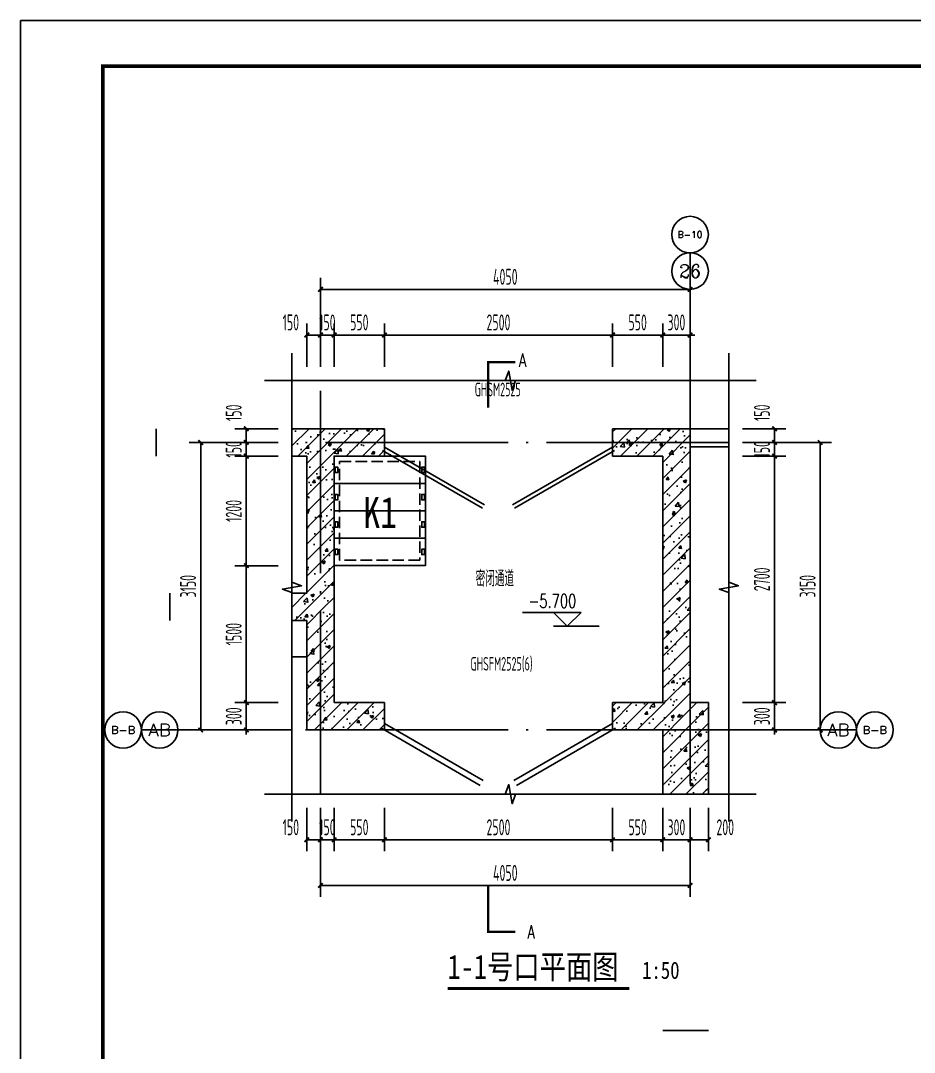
# Model space of a CAD drawing. Extents: x -473190 to 2138458, y -81875 to 2633646.
# Drawn here: x 1264213 to 1274006, y -4078 to 7225 of the extents above; entities that cross this region are included whole.
import ezdxf
from ezdxf.enums import TextEntityAlignment as Align

# ---------------------------------------------------------------- set-up
doc = ezdxf.new("R2010")
doc.units = 0
doc.header["$LTSCALE"] = 1000
doc.linetypes.add('__DASH', pattern=[0.35, 0.25, -0.1])
doc.linetypes.add('DOTE', pattern=[2.42, 2, -0.2, 0.02, -0.2])
for name, color, linetype in [('A-WALL', 2, 'Continuous'), ('AXIS', 3, 'Continuous'), ('AXIS_TEXT', 7, 'Continuous'), ('DIM_ELEV', 3, 'Continuous'), ('DIM_SYMB', 3, 'Continuous'), ('DOTE', 1, 'DOTE'), ('ECA_TK', 7, 'Continuous'), ('PUB_DIM', 3, 'Continuous'), ('PUB_HATCH', 8, 'Continuous'), ('PUB_TEXT', 7, 'Continuous'), ('RF-JSK', 9, 'Continuous'), ('RF-M', 4, 'Continuous'), ('RF-MBH', 11, 'Continuous'), ('RF-QT', 30, 'Continuous'), ('tk', 7, 'Continuous')]:
    doc.layers.add(name, color=color, linetype=linetype)
doc.layers.add('RF-WZ', color=110, linetype='Continuous', lineweight=0)
doc.styles.add('8B2_02', font='tssdeng.shx', dxfattribs={"width": 0.6, "bigfont": 'TSSDCHN.shx'})
doc.styles.add('_TCH_AXIS', font='COMPLEX', dxfattribs={"bigfont": 'GBCBIG'})
doc.styles.add('_TCH_DIM', font='SIMPLEX', dxfattribs={"bigfont": 'GBCBIG'})
doc.styles.add('_TCH_DIM_T3', font='tssdeng.shx', dxfattribs={"width": 0.564706, "bigfont": '@@@tssdchn.shx'})
doc.styles.add('_TCH_LABEL', font='COMPLEX', dxfattribs={"bigfont": 'GBCBIG'})
doc.styles.add('_TCH_WINDOW', font='tssdeng.shx', dxfattribs={"width": 0.8, "height": 3.5, "bigfont": 'tssdchn.shx'})
doc.styles.add('COMPLEX', font='COMPLEX.shx', dxfattribs={"width": 0.65})
doc.styles.add('TYDG_01', font='', dxfattribs={"width": 0.8})
doc.styles.get('TYDG_01').set_extended_font_data('SimSun')
doc.dimstyles.new('_TCH_ARCH&&50', dxfattribs={"dimtxt": 175, "dimasz": 50, "dimexe": 125, "dimexo": 150, "dimgap": 50, "dimtad": 1, "dimdec": 0, "dimzin": 0, "dimdsep": 46, "dimtxsty": '_TCH_DIM_T3', "dimblk": 'ARCHTICK', "dimcen": 0.09, "dimclrt": 7, "dimazin": 2, "dimtfac": 1, "dimtdec": 0, "dimtix": 1, "dimtmove": 2, "dimatfit": 3, "dimfxl": 0, "dimtolj": 1, "dimtzin": 0, "dimarcsym": 0})
pattern_1 = [(45, (-477544.96, -71625.69), (-88.388348, 88.388348), []), (50, (-477544.96, -71625.7), (358.63009, -31.376067), [37.5, -412.5]), (355, (-477544.96, -71625.7), (-69.37567, 376.09607), [30, -330]), (100.4514, (-477515.08, -71628.3), (289.25469, 344.71977), [31.870095, -350.571056]), (46.1842, (-477544.96, -71525.7), (533.62052, -82.75951), [56.25, -618.75]), (96.6356, (-477500.5, -71532.6), (467.33135, 487.05894), [47.80514, -525.8565]), (351.1842, (-477544.96, -71525.7), (467.33097, 487.0593), [45, -495]), (21, (-477494.96, -71550.7), (298.453526, -201.309445), [37.5, -412.5]), (326, (-477494.96, -71550.7), (121.657666, 362.57502), [30, -330]), (71.4514, (-477470.1, -71567.47), (420.111314, 161.26525), [31.870095, -350.571056]), (37.5, (-477544.96, -71625.69), (6.079928, 166.446927), [0, -326, 0, -335, 0, -331.25]), (7.5, (-477544.96, -71625.69), (131.534769, 197.205856), [0, -191, 0, -318.5, 0, -126.25]), (327.5, (-477656.46, -71625.69), (266.911218, -11.277436), [0, -125, 0, -390, 0, -517.5]), (317.5, (-477706.46, -71625.7), (291.593085, 50.05249), [0, -162.5, 0, -259, 0, -367.5])]

# ---------------------------------------------------------------- blocks, each defined once
blk = doc.blocks.new('10B_A1E图框')
at = {"layer": 'ECA_TK'}
blk.add_lwpolyline([(0, 0), (841, 0), (841, 594), (0, 594)], close=True, dxfattribs=at)
at = {"layer": 'ECA_TK', "const_width": 0.8}
blk.add_lwpolyline([(831, 10), (831, 584), (18, 584), (18, 10)], close=True, dxfattribs=at)
blk = doc.blocks.new('RFJSK1')
at = {"layer": 'RF-JSK'}
for p, q in [((220418, 104411), (220418, 104351)), ((221398, 104411), (221398, 104351)), ((220418, 104111), (220418, 104051)), ((221398, 104111), (221398, 104051)), ((220418, 103811), (220418, 103751)), ((221398, 103811), (221398, 103751)), ((220418, 103511), (220418, 103451)), ((221398, 103511), (221398, 103451))]:
    blk.add_line(p, q, dxfattribs=at)
for points in [[(220408, 104531), (221408, 104531), (221408, 103331), (220408, 103331), (220408, 104531)], [(220408, 104411), (220408, 104531), (221408, 104531), (221408, 104411)], [(220408, 104411), (220448, 104411), (220448, 104351), (220408, 104351)], [(221408, 104351), (221408, 104231), (220408, 104231), (220408, 104351)], [(221408, 104411), (221368, 104411), (221368, 104351), (221408, 104351)], [(220408, 104111), (220408, 104231), (221408, 104231), (221408, 104111)], [(220408, 104111), (220448, 104111), (220448, 104051), (220408, 104051)], [(221408, 104111), (221368, 104111), (221368, 104051), (221408, 104051)], [(221408, 104051), (221408, 103931), (220408, 103931), (220408, 104051)], [(220408, 103811), (220408, 103931), (221408, 103931), (221408, 103811)], [(220408, 103811), (220448, 103811), (220448, 103751), (220408, 103751)], [(221408, 103811), (221368, 103811), (221368, 103751), (221408, 103751)], [(221408, 103751), (221408, 103631), (220408, 103631), (220408, 103751)], [(220408, 103511), (220408, 103631), (221408, 103631), (221408, 103511)], [(220408, 103511), (220448, 103511), (220448, 103451), (220408, 103451)], [(221408, 103451), (221408, 103331), (220408, 103331), (220408, 103451)], [(221408, 103511), (221368, 103511), (221368, 103451), (221408, 103451)]]:
    blk.add_lwpolyline(points, dxfattribs=at)
at = {"layer": 'RF-JSK', "linetype": '__DASH', "ltscale": 0.5}
blk.add_lwpolyline([(220468, 104471), (221348, 104471), (221348, 103391), (220468, 103391)], close=True, dxfattribs=at)
at = {"layer": 'RF-JSK', "color": 110, "style": 'TYDG_01', "width": 0.8}
blk.add_text('K1', height=339.9, dxfattribs=at).set_placement((220727, 103744))
blk = doc.blocks.new('_ArchTick')
at = {"color": 0, "linetype": 'ByBlock', "const_width": 0.4}
blk.add_lwpolyline([(-0.5, -0.5), (0.5, 0.5)], dxfattribs=at)
blk = doc.blocks.new('*D3365')
at = {"layer": 'Defpoints', "color": 0, "transparency": 16777216}
for p in [(1271974, -246), (1272474, -246), (1271974, -546)]:
    blk.add_point(p, dxfattribs=at)
at = {"layer": 'PUB_DIM', "color": 0, "lineweight": -2, "transparency": 16777216}
for p, q in [((1272474, -246), (1272474, -196)), ((1272124, -246), (1272599, -246)), ((1272474, -546), (1272474, -246)), ((1272124, -546), (1272599, -546)), ((1272474, -546), (1272474, -596))]:
    blk.add_line(p, q, dxfattribs=at)
at = {"layer": 'PUB_DIM', "color": 0, "lineweight": -2, "transparency": 16777216, "xscale": 50, "yscale": 50, "zscale": 50}
for p, rotation in [((1272474, -246), 270), ((1272474, -546), 90)]:
    blk.add_blockref('_ArchTick', p, dxfattribs=dict(at, rotation=rotation))
at = {"layer": 'PUB_DIM', "color": 7, "transparency": 16777216, "insert": (1272336, -396), "char_height": 175, "attachment_point": 5, "rotation": 90, "style": '_TCH_DIM_T3'}
blk.add_mtext('\\A1;300', dxfattribs=at)
blk = doc.blocks.new('*D3366')
at = {"layer": 'Defpoints', "color": 0, "transparency": 16777216}
for p in [(1271974, 2454), (1272474, 2454), (1271974, -246)]:
    blk.add_point(p, dxfattribs=at)
at = {"layer": 'PUB_DIM', "color": 0, "lineweight": -2, "transparency": 16777216}
for p, q in [((1272124, 2454), (1272599, 2454)), ((1272474, -246), (1272474, 2454)), ((1272124, -246), (1272599, -246))]:
    blk.add_line(p, q, dxfattribs=at)
at = {"layer": 'PUB_DIM', "color": 0, "lineweight": -2, "transparency": 16777216, "xscale": 50, "yscale": 50, "zscale": 50}
for p, rotation in [((1272474, 2454), 90), ((1272474, -246), 270)]:
    blk.add_blockref('_ArchTick', p, dxfattribs=dict(at, rotation=rotation))
at = {"layer": 'PUB_DIM', "color": 7, "transparency": 16777216, "insert": (1272336, 1104), "char_height": 175, "attachment_point": 5, "rotation": 90, "style": '_TCH_DIM_T3'}
blk.add_mtext('\\A1;2700', dxfattribs=at)
blk = doc.blocks.new('*D3367')
at = {"layer": 'Defpoints', "color": 0, "transparency": 16777216}
for p in [(1271974, 2604), (1272474, 2604), (1271974, 2454)]:
    blk.add_point(p, dxfattribs=at)
at = {"layer": 'PUB_DIM', "color": 0, "lineweight": -2, "transparency": 16777216}
for p, q in [((1272124, 2604), (1272599, 2604)), ((1272474, 2604), (1272474, 2654)), ((1272474, 2454), (1272474, 2604)), ((1272124, 2454), (1272599, 2454)), ((1272474, 2454), (1272474, 2404))]:
    blk.add_line(p, q, dxfattribs=at)
at = {"layer": 'PUB_DIM', "color": 0, "lineweight": -2, "transparency": 16777216, "xscale": 50, "yscale": 50, "zscale": 50}
for p, rotation in [((1272474, 2604), 270), ((1272474, 2454), 90)]:
    blk.add_blockref('_ArchTick', p, dxfattribs=dict(at, rotation=rotation))
at = {"layer": 'PUB_DIM', "color": 7, "transparency": 16777216, "insert": (1272336, 2529), "char_height": 175, "attachment_point": 5, "rotation": 90, "style": '_TCH_DIM_T3'}
blk.add_mtext('\\A1;150', dxfattribs=at)
blk = doc.blocks.new('*D3368')
at = {"layer": 'Defpoints', "color": 0, "transparency": 16777216}
for p in [(1271974, 2754), (1272474, 2754), (1271974, 2604)]:
    blk.add_point(p, dxfattribs=at)
at = {"layer": 'PUB_DIM', "color": 0, "lineweight": -2, "transparency": 16777216}
for p, q in [((1272124, 2754), (1272599, 2754)), ((1272474, 2604), (1272474, 2754)), ((1272124, 2604), (1272599, 2604))]:
    blk.add_line(p, q, dxfattribs=at)
at = {"layer": 'PUB_DIM', "color": 0, "lineweight": -2, "transparency": 16777216, "xscale": 50, "yscale": 50, "zscale": 50}
for p, rotation in [((1272474, 2754), 90), ((1272474, 2604), 270)]:
    blk.add_blockref('_ArchTick', p, dxfattribs=dict(at, rotation=rotation))
at = {"layer": 'PUB_DIM', "color": 7, "transparency": 16777216, "insert": (1272336, 2929), "char_height": 175, "attachment_point": 5, "rotation": 90, "style": '_TCH_DIM_T3'}
blk.add_mtext('\\A1;150', dxfattribs=at)
blk = doc.blocks.new('*D3369')
at = {"layer": 'Defpoints', "color": 0, "transparency": 16777216}
for p in [(1267349, -1249), (1267499, -1249), (1267499, -1749)]:
    blk.add_point(p, dxfattribs=at)
at = {"layer": 'PUB_DIM', "color": 0, "lineweight": -2, "transparency": 16777216}
for p, q in [((1267349, -1399), (1267349, -1874)), ((1267499, -1399), (1267499, -1874)), ((1267349, -1749), (1267499, -1749))]:
    blk.add_line(p, q, dxfattribs=at)
at = {"layer": 'PUB_DIM', "color": 0, "lineweight": -2, "transparency": 16777216, "xscale": 50, "yscale": 50, "zscale": 50, "rotation": 180}
blk.add_blockref('_ArchTick', (1267349, -1749), dxfattribs=at)
at = {"layer": 'PUB_DIM', "color": 0, "lineweight": -2, "transparency": 16777216, "xscale": 50, "yscale": 50, "zscale": 50}
blk.add_blockref('_ArchTick', (1267499, -1749), dxfattribs=at)
at = {"layer": 'PUB_DIM', "color": 7, "transparency": 16777216, "insert": (1267174, -1612), "char_height": 175, "attachment_point": 5, "style": '_TCH_DIM_T3'}
blk.add_mtext('\\A1;150', dxfattribs=at)
blk = doc.blocks.new('*D3370')
at = {"layer": 'Defpoints', "color": 0, "transparency": 16777216}
for p in [(1267499, -1249), (1267649, -1249), (1267649, -1749)]:
    blk.add_point(p, dxfattribs=at)
at = {"layer": 'PUB_DIM', "color": 0, "lineweight": -2, "transparency": 16777216}
for p, q in [((1267499, -1399), (1267499, -1874)), ((1267649, -1399), (1267649, -1874)), ((1267499, -1749), (1267449, -1749)), ((1267499, -1749), (1267649, -1749)), ((1267649, -1749), (1267699, -1749))]:
    blk.add_line(p, q, dxfattribs=at)
at = {"layer": 'PUB_DIM', "color": 0, "lineweight": -2, "transparency": 16777216, "xscale": 50, "yscale": 50, "zscale": 50}
blk.add_blockref('_ArchTick', (1267499, -1749), dxfattribs=at)
at = {"layer": 'PUB_DIM', "color": 0, "lineweight": -2, "transparency": 16777216, "xscale": 50, "yscale": 50, "zscale": 50, "rotation": 180}
blk.add_blockref('_ArchTick', (1267649, -1749), dxfattribs=at)
at = {"layer": 'PUB_DIM', "color": 7, "transparency": 16777216, "insert": (1267574, -1612), "char_height": 175, "attachment_point": 5, "style": '_TCH_DIM_T3'}
blk.add_mtext('\\A1;150', dxfattribs=at)
blk = doc.blocks.new('*D3371')
at = {"layer": 'Defpoints', "color": 0, "transparency": 16777216}
for p in [(1267649, -1249), (1268199, -1249), (1268199, -1749)]:
    blk.add_point(p, dxfattribs=at)
at = {"layer": 'PUB_DIM', "color": 0, "lineweight": -2, "transparency": 16777216}
for p, q in [((1267649, -1399), (1267649, -1874)), ((1268199, -1399), (1268199, -1874)), ((1267649, -1749), (1268199, -1749))]:
    blk.add_line(p, q, dxfattribs=at)
at = {"layer": 'PUB_DIM', "color": 0, "lineweight": -2, "transparency": 16777216, "xscale": 50, "yscale": 50, "zscale": 50, "rotation": 180}
blk.add_blockref('_ArchTick', (1267649, -1749), dxfattribs=at)
at = {"layer": 'PUB_DIM', "color": 0, "lineweight": -2, "transparency": 16777216, "xscale": 50, "yscale": 50, "zscale": 50}
blk.add_blockref('_ArchTick', (1268199, -1749), dxfattribs=at)
at = {"layer": 'PUB_DIM', "color": 7, "transparency": 16777216, "insert": (1267924, -1612), "char_height": 175, "attachment_point": 5, "style": '_TCH_DIM_T3'}
blk.add_mtext('\\A1;550', dxfattribs=at)
blk = doc.blocks.new('*D3372')
at = {"layer": 'Defpoints', "color": 0, "transparency": 16777216}
for p in [(1268199, -1249), (1270699, -1249), (1270699, -1749)]:
    blk.add_point(p, dxfattribs=at)
at = {"layer": 'PUB_DIM', "color": 0, "lineweight": -2, "transparency": 16777216}
for p, q in [((1268199, -1399), (1268199, -1874)), ((1270699, -1399), (1270699, -1874)), ((1268199, -1749), (1270699, -1749))]:
    blk.add_line(p, q, dxfattribs=at)
at = {"layer": 'PUB_DIM', "color": 0, "lineweight": -2, "transparency": 16777216, "xscale": 50, "yscale": 50, "zscale": 50, "rotation": 180}
blk.add_blockref('_ArchTick', (1268199, -1749), dxfattribs=at)
at = {"layer": 'PUB_DIM', "color": 0, "lineweight": -2, "transparency": 16777216, "xscale": 50, "yscale": 50, "zscale": 50}
blk.add_blockref('_ArchTick', (1270699, -1749), dxfattribs=at)
at = {"layer": 'PUB_DIM', "color": 7, "transparency": 16777216, "insert": (1269449, -1612), "char_height": 175, "attachment_point": 5, "style": '_TCH_DIM_T3'}
blk.add_mtext('\\A1;2500', dxfattribs=at)
blk = doc.blocks.new('*D3373')
at = {"layer": 'Defpoints', "color": 0, "transparency": 16777216}
for p in [(1270699, -1249), (1271249, -1249), (1271249, -1749)]:
    blk.add_point(p, dxfattribs=at)
at = {"layer": 'PUB_DIM', "color": 0, "lineweight": -2, "transparency": 16777216}
for p, q in [((1270699, -1399), (1270699, -1874)), ((1271249, -1399), (1271249, -1874)), ((1270699, -1749), (1271249, -1749))]:
    blk.add_line(p, q, dxfattribs=at)
at = {"layer": 'PUB_DIM', "color": 0, "lineweight": -2, "transparency": 16777216, "xscale": 50, "yscale": 50, "zscale": 50, "rotation": 180}
blk.add_blockref('_ArchTick', (1270699, -1749), dxfattribs=at)
at = {"layer": 'PUB_DIM', "color": 0, "lineweight": -2, "transparency": 16777216, "xscale": 50, "yscale": 50, "zscale": 50}
blk.add_blockref('_ArchTick', (1271249, -1749), dxfattribs=at)
at = {"layer": 'PUB_DIM', "color": 7, "transparency": 16777216, "insert": (1270974, -1612), "char_height": 175, "attachment_point": 5, "style": '_TCH_DIM_T3'}
blk.add_mtext('\\A1;550', dxfattribs=at)
blk = doc.blocks.new('*D3374')
at = {"layer": 'Defpoints', "color": 0, "transparency": 16777216}
for p in [(1271249, -1249), (1271549, -1249), (1271549, -1749)]:
    blk.add_point(p, dxfattribs=at)
at = {"layer": 'PUB_DIM', "color": 0, "lineweight": -2, "transparency": 16777216}
for p, q in [((1271249, -1399), (1271249, -1874)), ((1271549, -1399), (1271549, -1874)), ((1271249, -1749), (1271199, -1749)), ((1271249, -1749), (1271549, -1749)), ((1271549, -1749), (1271599, -1749))]:
    blk.add_line(p, q, dxfattribs=at)
at = {"layer": 'PUB_DIM', "color": 0, "lineweight": -2, "transparency": 16777216, "xscale": 50, "yscale": 50, "zscale": 50}
blk.add_blockref('_ArchTick', (1271249, -1749), dxfattribs=at)
at = {"layer": 'PUB_DIM', "color": 0, "lineweight": -2, "transparency": 16777216, "xscale": 50, "yscale": 50, "zscale": 50, "rotation": 180}
blk.add_blockref('_ArchTick', (1271549, -1749), dxfattribs=at)
at = {"layer": 'PUB_DIM', "color": 7, "transparency": 16777216, "insert": (1271399, -1612), "char_height": 175, "attachment_point": 5, "style": '_TCH_DIM_T3'}
blk.add_mtext('\\A1;300', dxfattribs=at)
blk = doc.blocks.new('*D3375')
at = {"layer": 'Defpoints', "color": 0, "transparency": 16777216}
for p in [(1271549, -1249), (1271749, -1249), (1271749, -1749)]:
    blk.add_point(p, dxfattribs=at)
at = {"layer": 'PUB_DIM', "color": 0, "lineweight": -2, "transparency": 16777216}
for p, q in [((1271549, -1399), (1271549, -1874)), ((1271749, -1399), (1271749, -1874)), ((1271549, -1749), (1271749, -1749))]:
    blk.add_line(p, q, dxfattribs=at)
at = {"layer": 'PUB_DIM', "color": 0, "lineweight": -2, "transparency": 16777216, "xscale": 50, "yscale": 50, "zscale": 50, "rotation": 180}
blk.add_blockref('_ArchTick', (1271549, -1749), dxfattribs=at)
at = {"layer": 'PUB_DIM', "color": 0, "lineweight": -2, "transparency": 16777216, "xscale": 50, "yscale": 50, "zscale": 50}
blk.add_blockref('_ArchTick', (1271749, -1749), dxfattribs=at)
at = {"layer": 'PUB_DIM', "color": 7, "transparency": 16777216, "insert": (1271934, -1612), "char_height": 175, "attachment_point": 5, "style": '_TCH_DIM_T3'}
blk.add_mtext('\\A1;200', dxfattribs=at)
blk = doc.blocks.new('*D3376')
at = {"layer": 'Defpoints', "color": 0, "transparency": 16777216}
for p in [(1266686, 2754), (1267186, 2754), (1267186, 2604)]:
    blk.add_point(p, dxfattribs=at)
at = {"layer": 'PUB_DIM', "color": 0, "lineweight": -2, "transparency": 16777216}
for p, q in [((1267036, 2754), (1266561, 2754)), ((1266686, 2604), (1266686, 2754)), ((1267036, 2604), (1266561, 2604))]:
    blk.add_line(p, q, dxfattribs=at)
at = {"layer": 'PUB_DIM', "color": 0, "lineweight": -2, "transparency": 16777216, "xscale": 50, "yscale": 50, "zscale": 50}
for p, rotation in [((1266686, 2754), 90), ((1266686, 2604), 270)]:
    blk.add_blockref('_ArchTick', p, dxfattribs=dict(at, rotation=rotation))
at = {"layer": 'PUB_DIM', "color": 7, "transparency": 16777216, "insert": (1266548, 2929), "char_height": 175, "attachment_point": 5, "rotation": 90, "style": '_TCH_DIM_T3'}
blk.add_mtext('\\A1;150', dxfattribs=at)
blk = doc.blocks.new('*D3377')
at = {"layer": 'Defpoints', "color": 0, "transparency": 16777216}
for p in [(1266686, 2604), (1267186, 2604), (1267186, 2454)]:
    blk.add_point(p, dxfattribs=at)
at = {"layer": 'PUB_DIM', "color": 0, "lineweight": -2, "transparency": 16777216}
for p, q in [((1267036, 2604), (1266561, 2604)), ((1266686, 2604), (1266686, 2654)), ((1266686, 2454), (1266686, 2604)), ((1267036, 2454), (1266561, 2454)), ((1266686, 2454), (1266686, 2404))]:
    blk.add_line(p, q, dxfattribs=at)
at = {"layer": 'PUB_DIM', "color": 0, "lineweight": -2, "transparency": 16777216, "xscale": 50, "yscale": 50, "zscale": 50}
for p, rotation in [((1266686, 2604), 270), ((1266686, 2454), 90)]:
    blk.add_blockref('_ArchTick', p, dxfattribs=dict(at, rotation=rotation))
at = {"layer": 'PUB_DIM', "color": 7, "transparency": 16777216, "insert": (1266548, 2529), "char_height": 175, "attachment_point": 5, "rotation": 90, "style": '_TCH_DIM_T3'}
blk.add_mtext('\\A1;150', dxfattribs=at)
blk = doc.blocks.new('*D3378')
at = {"layer": 'Defpoints', "color": 0, "transparency": 16777216}
for p in [(1266686, 2454), (1267186, 2454), (1267186, 1254)]:
    blk.add_point(p, dxfattribs=at)
at = {"layer": 'PUB_DIM', "color": 0, "lineweight": -2, "transparency": 16777216}
for p, q in [((1267036, 2454), (1266561, 2454)), ((1266686, 1254), (1266686, 2454)), ((1267036, 1254), (1266561, 1254))]:
    blk.add_line(p, q, dxfattribs=at)
at = {"layer": 'PUB_DIM', "color": 0, "lineweight": -2, "transparency": 16777216, "xscale": 50, "yscale": 50, "zscale": 50}
for p, rotation in [((1266686, 2454), 90), ((1266686, 1254), 270)]:
    blk.add_blockref('_ArchTick', p, dxfattribs=dict(at, rotation=rotation))
at = {"layer": 'PUB_DIM', "color": 7, "transparency": 16777216, "insert": (1266548, 1854), "char_height": 175, "attachment_point": 5, "rotation": 90, "style": '_TCH_DIM_T3'}
blk.add_mtext('\\A1;1200', dxfattribs=at)
blk = doc.blocks.new('*D3379')
at = {"layer": 'Defpoints', "color": 0, "transparency": 16777216}
for p in [(1266686, 1254), (1267186, 1254), (1267186, -246)]:
    blk.add_point(p, dxfattribs=at)
at = {"layer": 'PUB_DIM', "color": 0, "lineweight": -2, "transparency": 16777216}
for p, q in [((1267036, 1254), (1266561, 1254)), ((1266686, -246), (1266686, 1254)), ((1267036, -246), (1266561, -246))]:
    blk.add_line(p, q, dxfattribs=at)
at = {"layer": 'PUB_DIM', "color": 0, "lineweight": -2, "transparency": 16777216, "xscale": 50, "yscale": 50, "zscale": 50}
for p, rotation in [((1266686, 1254), 90), ((1266686, -246), 270)]:
    blk.add_blockref('_ArchTick', p, dxfattribs=dict(at, rotation=rotation))
at = {"layer": 'PUB_DIM', "color": 7, "transparency": 16777216, "insert": (1266548, 504), "char_height": 175, "attachment_point": 5, "rotation": 90, "style": '_TCH_DIM_T3'}
blk.add_mtext('\\A1;1500', dxfattribs=at)
blk = doc.blocks.new('*D3380')
at = {"layer": 'Defpoints', "color": 0, "transparency": 16777216}
for p in [(1266686, -246), (1267186, -246), (1267186, -546)]:
    blk.add_point(p, dxfattribs=at)
at = {"layer": 'PUB_DIM', "color": 0, "lineweight": -2, "transparency": 16777216}
for p, q in [((1266686, -246), (1266686, -196)), ((1267036, -246), (1266561, -246)), ((1266686, -546), (1266686, -246)), ((1267036, -546), (1266561, -546)), ((1266686, -546), (1266686, -596))]:
    blk.add_line(p, q, dxfattribs=at)
at = {"layer": 'PUB_DIM', "color": 0, "lineweight": -2, "transparency": 16777216, "xscale": 50, "yscale": 50, "zscale": 50}
for p, rotation in [((1266686, -246), 270), ((1266686, -546), 90)]:
    blk.add_blockref('_ArchTick', p, dxfattribs=dict(at, rotation=rotation))
at = {"layer": 'PUB_DIM', "color": 7, "transparency": 16777216, "insert": (1266548, -396), "char_height": 175, "attachment_point": 5, "rotation": 90, "style": '_TCH_DIM_T3'}
blk.add_mtext('\\A1;300', dxfattribs=at)
blk = doc.blocks.new('*D3381')
at = {"layer": 'Defpoints', "color": 0, "transparency": 16777216}
for p in [(1267499, 3781), (1267349, 3281), (1267499, 3281)]:
    blk.add_point(p, dxfattribs=at)
at = {"layer": 'PUB_DIM', "color": 0, "lineweight": -2, "transparency": 16777216}
for p, q in [((1267349, 3431), (1267349, 3906)), ((1267499, 3431), (1267499, 3906)), ((1267349, 3781), (1267499, 3781))]:
    blk.add_line(p, q, dxfattribs=at)
at = {"layer": 'PUB_DIM', "color": 0, "lineweight": -2, "transparency": 16777216, "xscale": 50, "yscale": 50, "zscale": 50, "rotation": 180}
blk.add_blockref('_ArchTick', (1267349, 3781), dxfattribs=at)
at = {"layer": 'PUB_DIM', "color": 0, "lineweight": -2, "transparency": 16777216, "xscale": 50, "yscale": 50, "zscale": 50}
blk.add_blockref('_ArchTick', (1267499, 3781), dxfattribs=at)
at = {"layer": 'PUB_DIM', "color": 7, "transparency": 16777216, "insert": (1267174, 3919), "char_height": 175, "attachment_point": 5, "style": '_TCH_DIM_T3'}
blk.add_mtext('\\A1;150', dxfattribs=at)
blk = doc.blocks.new('*D3382')
at = {"layer": 'Defpoints', "color": 0, "transparency": 16777216}
for p in [(1267649, 3781), (1267499, 3281), (1267649, 3281)]:
    blk.add_point(p, dxfattribs=at)
at = {"layer": 'PUB_DIM', "color": 0, "lineweight": -2, "transparency": 16777216}
for p, q in [((1267499, 3431), (1267499, 3906)), ((1267649, 3431), (1267649, 3906)), ((1267499, 3781), (1267449, 3781)), ((1267499, 3781), (1267649, 3781)), ((1267649, 3781), (1267699, 3781))]:
    blk.add_line(p, q, dxfattribs=at)
at = {"layer": 'PUB_DIM', "color": 0, "lineweight": -2, "transparency": 16777216, "xscale": 50, "yscale": 50, "zscale": 50}
blk.add_blockref('_ArchTick', (1267499, 3781), dxfattribs=at)
at = {"layer": 'PUB_DIM', "color": 0, "lineweight": -2, "transparency": 16777216, "xscale": 50, "yscale": 50, "zscale": 50, "rotation": 180}
blk.add_blockref('_ArchTick', (1267649, 3781), dxfattribs=at)
at = {"layer": 'PUB_DIM', "color": 7, "transparency": 16777216, "insert": (1267574, 3919), "char_height": 175, "attachment_point": 5, "style": '_TCH_DIM_T3'}
blk.add_mtext('\\A1;150', dxfattribs=at)
blk = doc.blocks.new('*D3383')
at = {"layer": 'Defpoints', "color": 0, "transparency": 16777216}
for p in [(1268199, 3781), (1267649, 3281), (1268199, 3281)]:
    blk.add_point(p, dxfattribs=at)
at = {"layer": 'PUB_DIM', "color": 0, "lineweight": -2, "transparency": 16777216}
for p, q in [((1267649, 3431), (1267649, 3906)), ((1268199, 3431), (1268199, 3906)), ((1267649, 3781), (1268199, 3781))]:
    blk.add_line(p, q, dxfattribs=at)
at = {"layer": 'PUB_DIM', "color": 0, "lineweight": -2, "transparency": 16777216, "xscale": 50, "yscale": 50, "zscale": 50, "rotation": 180}
blk.add_blockref('_ArchTick', (1267649, 3781), dxfattribs=at)
at = {"layer": 'PUB_DIM', "color": 0, "lineweight": -2, "transparency": 16777216, "xscale": 50, "yscale": 50, "zscale": 50}
blk.add_blockref('_ArchTick', (1268199, 3781), dxfattribs=at)
at = {"layer": 'PUB_DIM', "color": 7, "transparency": 16777216, "insert": (1267924, 3919), "char_height": 175, "attachment_point": 5, "style": '_TCH_DIM_T3'}
blk.add_mtext('\\A1;550', dxfattribs=at)
blk = doc.blocks.new('*D3384')
at = {"layer": 'Defpoints', "color": 0, "transparency": 16777216}
for p in [(1270699, 3781), (1268199, 3281), (1270699, 3281)]:
    blk.add_point(p, dxfattribs=at)
at = {"layer": 'PUB_DIM', "color": 0, "lineweight": -2, "transparency": 16777216}
for p, q in [((1268199, 3431), (1268199, 3906)), ((1270699, 3431), (1270699, 3906)), ((1268199, 3781), (1270699, 3781))]:
    blk.add_line(p, q, dxfattribs=at)
at = {"layer": 'PUB_DIM', "color": 0, "lineweight": -2, "transparency": 16777216, "xscale": 50, "yscale": 50, "zscale": 50, "rotation": 180}
blk.add_blockref('_ArchTick', (1268199, 3781), dxfattribs=at)
at = {"layer": 'PUB_DIM', "color": 0, "lineweight": -2, "transparency": 16777216, "xscale": 50, "yscale": 50, "zscale": 50}
blk.add_blockref('_ArchTick', (1270699, 3781), dxfattribs=at)
at = {"layer": 'PUB_DIM', "color": 7, "transparency": 16777216, "insert": (1269449, 3919), "char_height": 175, "attachment_point": 5, "style": '_TCH_DIM_T3'}
blk.add_mtext('\\A1;2500', dxfattribs=at)
blk = doc.blocks.new('*D3385')
at = {"layer": 'Defpoints', "color": 0, "transparency": 16777216}
for p in [(1271249, 3781), (1270699, 3281), (1271249, 3281)]:
    blk.add_point(p, dxfattribs=at)
at = {"layer": 'PUB_DIM', "color": 0, "lineweight": -2, "transparency": 16777216}
for p, q in [((1270699, 3431), (1270699, 3906)), ((1271249, 3431), (1271249, 3906)), ((1270699, 3781), (1271249, 3781))]:
    blk.add_line(p, q, dxfattribs=at)
at = {"layer": 'PUB_DIM', "color": 0, "lineweight": -2, "transparency": 16777216, "xscale": 50, "yscale": 50, "zscale": 50, "rotation": 180}
blk.add_blockref('_ArchTick', (1270699, 3781), dxfattribs=at)
at = {"layer": 'PUB_DIM', "color": 0, "lineweight": -2, "transparency": 16777216, "xscale": 50, "yscale": 50, "zscale": 50}
blk.add_blockref('_ArchTick', (1271249, 3781), dxfattribs=at)
at = {"layer": 'PUB_DIM', "color": 7, "transparency": 16777216, "insert": (1270974, 3919), "char_height": 175, "attachment_point": 5, "style": '_TCH_DIM_T3'}
blk.add_mtext('\\A1;550', dxfattribs=at)
blk = doc.blocks.new('*D3386')
at = {"layer": 'Defpoints', "color": 0, "transparency": 16777216}
for p in [(1271549, 3781), (1271249, 3281), (1271549, 3281)]:
    blk.add_point(p, dxfattribs=at)
at = {"layer": 'PUB_DIM', "color": 0, "lineweight": -2, "transparency": 16777216}
for p, q in [((1271249, 3431), (1271249, 3906)), ((1271549, 3431), (1271549, 3906)), ((1271249, 3781), (1271199, 3781)), ((1271249, 3781), (1271549, 3781)), ((1271549, 3781), (1271599, 3781))]:
    blk.add_line(p, q, dxfattribs=at)
at = {"layer": 'PUB_DIM', "color": 0, "lineweight": -2, "transparency": 16777216, "xscale": 50, "yscale": 50, "zscale": 50}
blk.add_blockref('_ArchTick', (1271249, 3781), dxfattribs=at)
at = {"layer": 'PUB_DIM', "color": 0, "lineweight": -2, "transparency": 16777216, "xscale": 50, "yscale": 50, "zscale": 50, "rotation": 180}
blk.add_blockref('_ArchTick', (1271549, 3781), dxfattribs=at)
at = {"layer": 'PUB_DIM', "color": 7, "transparency": 16777216, "insert": (1271399, 3919), "char_height": 175, "attachment_point": 5, "style": '_TCH_DIM_T3'}
blk.add_mtext('\\A1;300', dxfattribs=at)
blk = doc.blocks.new('*D3387')
at = {"layer": 'Defpoints', "color": 0, "transparency": 16777216}
for p in [(1271974, 2604), (1272974, 2604), (1271974, -546)]:
    blk.add_point(p, dxfattribs=at)
at = {"layer": 'PUB_DIM', "color": 0, "lineweight": -2, "transparency": 16777216}
for p, q in [((1272124, 2604), (1273099, 2604)), ((1272974, -546), (1272974, 2604)), ((1272124, -546), (1273099, -546))]:
    blk.add_line(p, q, dxfattribs=at)
at = {"layer": 'PUB_DIM', "color": 0, "lineweight": -2, "transparency": 16777216, "xscale": 50, "yscale": 50, "zscale": 50}
for p, rotation in [((1272974, 2604), 90), ((1272974, -546), 270)]:
    blk.add_blockref('_ArchTick', p, dxfattribs=dict(at, rotation=rotation))
at = {"layer": 'PUB_DIM', "color": 7, "transparency": 16777216, "insert": (1272836, 1029), "char_height": 175, "attachment_point": 5, "rotation": 90, "style": '_TCH_DIM_T3'}
blk.add_mtext('\\A1;3150', dxfattribs=at)
blk = doc.blocks.new('*D3388')
at = {"layer": 'Defpoints', "color": 0, "transparency": 16777216}
for p in [(1267499, -1249), (1271549, -1249), (1271549, -2249)]:
    blk.add_point(p, dxfattribs=at)
at = {"layer": 'PUB_DIM', "color": 0, "lineweight": -2, "transparency": 16777216}
for p, q in [((1267499, -1399), (1267499, -2374)), ((1271549, -1399), (1271549, -2374)), ((1267499, -2249), (1271549, -2249))]:
    blk.add_line(p, q, dxfattribs=at)
at = {"layer": 'PUB_DIM', "color": 0, "lineweight": -2, "transparency": 16777216, "xscale": 50, "yscale": 50, "zscale": 50, "rotation": 180}
blk.add_blockref('_ArchTick', (1267499, -2249), dxfattribs=at)
at = {"layer": 'PUB_DIM', "color": 0, "lineweight": -2, "transparency": 16777216, "xscale": 50, "yscale": 50, "zscale": 50}
blk.add_blockref('_ArchTick', (1271549, -2249), dxfattribs=at)
at = {"layer": 'PUB_DIM', "color": 7, "transparency": 16777216, "insert": (1269524, -2112), "char_height": 175, "attachment_point": 5, "style": '_TCH_DIM_T3'}
blk.add_mtext('\\A1;4050', dxfattribs=at)
blk = doc.blocks.new('*D3389')
at = {"layer": 'Defpoints', "color": 0, "transparency": 16777216}
for p in [(1271549, 4281), (1267499, 3281), (1271549, 3281)]:
    blk.add_point(p, dxfattribs=at)
at = {"layer": 'PUB_DIM', "color": 0, "lineweight": -2, "transparency": 16777216}
for p, q in [((1267499, 3431), (1267499, 4406)), ((1271549, 3431), (1271549, 4406)), ((1267499, 4281), (1271549, 4281))]:
    blk.add_line(p, q, dxfattribs=at)
at = {"layer": 'PUB_DIM', "color": 0, "lineweight": -2, "transparency": 16777216, "xscale": 50, "yscale": 50, "zscale": 50, "rotation": 180}
blk.add_blockref('_ArchTick', (1267499, 4281), dxfattribs=at)
at = {"layer": 'PUB_DIM', "color": 0, "lineweight": -2, "transparency": 16777216, "xscale": 50, "yscale": 50, "zscale": 50}
blk.add_blockref('_ArchTick', (1271549, 4281), dxfattribs=at)
at = {"layer": 'PUB_DIM', "color": 7, "transparency": 16777216, "insert": (1269524, 4419), "char_height": 175, "attachment_point": 5, "style": '_TCH_DIM_T3'}
blk.add_mtext('\\A1;4050', dxfattribs=at)
blk = doc.blocks.new('*D3390')
at = {"layer": 'Defpoints', "color": 0, "transparency": 16777216}
for p in [(1266186, 2604), (1267186, 2604), (1267186, -546)]:
    blk.add_point(p, dxfattribs=at)
at = {"layer": 'PUB_DIM', "color": 0, "lineweight": -2, "transparency": 16777216}
for p, q in [((1267036, 2604), (1266061, 2604)), ((1266186, -546), (1266186, 2604)), ((1267036, -546), (1266061, -546))]:
    blk.add_line(p, q, dxfattribs=at)
at = {"layer": 'PUB_DIM', "color": 0, "lineweight": -2, "transparency": 16777216, "xscale": 50, "yscale": 50, "zscale": 50}
for p, rotation in [((1266186, 2604), 90), ((1266186, -546), 270)]:
    blk.add_blockref('_ArchTick', p, dxfattribs=dict(at, rotation=rotation))
at = {"layer": 'PUB_DIM', "color": 7, "transparency": 16777216, "insert": (1266048, 1029), "char_height": 175, "attachment_point": 5, "rotation": 90, "style": '_TCH_DIM_T3'}
blk.add_mtext('\\A1;3150', dxfattribs=at)
blk = doc.blocks.new('_AXISO')
blk.add_circle((0, 0), 0.5)
at = {"layer": 'AXIS_TEXT', "style": 'COMPLEX', "width": 1.041667}
blk.add_attdef('A', text='', height=0.56, dxfattribs=at).set_placement((-0.25, -0.28), (0.25, -0.28), align=Align.FIT)

msp = doc.modelspace()

# ---------------------------------------------------------------- hatches: boundary and pattern name
at = {"layer": 'PUB_HATCH'}
h = msp.add_hatch(dxfattribs=at)
h.set_pattern_fill('钢筋混凝土', color=256, scale=50, style=0)
h.set_pattern_definition(pattern_1)
h.paths.add_polyline_path([(1267185.9, 2454.4), (1267348.9, 2454.4), (1267498.9, 2554.4), (1267498.9, 2754.4), (1267185.9, 2754.4)])
h = msp.add_hatch(dxfattribs=at)
h.set_pattern_fill('钢筋混凝土', color=256, scale=50, style=0)
h.set_pattern_definition(pattern_1)
h.paths.add_polyline_path([(1267648.9, 2454.4), (1268198.9, 2454.4), (1268198.9, 2754.4), (1267498.9, 2754.4), (1267498.9, 2554.4)])
h = msp.add_hatch(dxfattribs=at)
h.set_pattern_fill('钢筋混凝土', color=256, scale=50, style=0)
h.set_pattern_definition(pattern_1)
h.paths.add_polyline_path([(1271548.9, 2754.4), (1270698.9, 2754.4), (1270698.9, 2454.4), (1271248.9, 2454.4)])
h = msp.add_hatch(dxfattribs=at)
h.set_pattern_fill('钢筋混凝土', color=256, scale=50, style=0)
h.set_pattern_definition(pattern_1)
h.paths.add_polyline_path([(1271248.9, -245.6), (1271548.9, -245.6), (1271548.9, 2754.4), (1271248.9, 2454.4)])
h = msp.add_hatch(dxfattribs=at)
h.set_pattern_fill('钢筋混凝土', color=256, scale=50, style=0)
h.set_pattern_definition(pattern_1)
h.paths.add_polyline_path([(1267498.9, 2554.4), (1267348.9, 2454.4), (1267348.9, 951.8), (1267448.9, 801.8), (1267648.9, 801.8), (1267648.9, 2454.4)])
h = msp.add_hatch(dxfattribs=at)
h.set_pattern_fill('钢筋混凝土', color=256, scale=50, style=0)
h.set_pattern_definition(pattern_1)
h.paths.add_polyline_path([(1267185.9, 651.8), (1267348.9, 651.8), (1267448.9, 801.8), (1267348.9, 951.8), (1267185.9, 951.8)])
h = msp.add_hatch(dxfattribs=at)
h.set_pattern_fill('钢筋混凝土', color=256, scale=50, style=0)
h.set_pattern_definition(pattern_1)
h.paths.add_polyline_path([(1267448.9, 801.8), (1267348.9, 651.8), (1267348.9, -545.6), (1267648.9, -245.6), (1267648.9, 801.8)])
h = msp.add_hatch(dxfattribs=at)
h.set_pattern_fill('钢筋混凝土', color=256, scale=50, style=0)
h.set_pattern_definition(pattern_1)
h.paths.add_polyline_path([(1267348.9, -545.6), (1268198.9, -545.6), (1268198.9, -245.6), (1267648.9, -245.6)])
h = msp.add_hatch(dxfattribs=at)
h.set_pattern_fill('钢筋混凝土', color=256, scale=50, style=0)
h.set_pattern_definition(pattern_1)
h.paths.add_polyline_path([(1271248.9, -245.6), (1270698.9, -245.6), (1270698.9, -545.6), (1271248.9, -545.6), (1271348.9, -395.6)])
h = msp.add_hatch(dxfattribs=at)
h.set_pattern_fill('钢筋混凝土', color=256, scale=50, style=0)
h.set_pattern_definition(pattern_1)
h.paths.add_polyline_path([(1271348.9, -395.6), (1271748.9, -395.6), (1271748.9, -245.6), (1271248.9, -245.6)])
h = msp.add_hatch(dxfattribs=at)
h.set_pattern_fill('钢筋混凝土', color=256, scale=50, style=0)
h.set_pattern_definition(pattern_1)
h.paths.add_polyline_path([(1271748.9, -1249.3), (1271748.9, -395.6), (1271348.9, -395.6), (1271248.9, -545.6), (1271248.9, -1249.3)])

# ---------------------------------------------------------------- linework, layer by layer
msp.add_lwpolyline([(1267185.9, 3281.4), (1271973.6, 3281.4), (1271973.6, -1249.3), (1267185.9, -1249.3)], close=True)
msp.add_lwpolyline([(1267185.9, 3281.4), (1271973.6, 3281.4), (1271973.6, -1249.3), (1267185.9, -1249.3)], close=True)
at = {"layer": 'A-WALL'}
for p, q in [((1271973.6, 2754.4), (1271548.9, 2754.4)), ((1271548.9, 2554.4), (1271548.9, 2754.4)), ((1271973.6, 2554.4), (1271548.9, 2554.4))]:
    msp.add_line(p, q, dxfattribs=at)
at = {"layer": 'AXIS'}
for p, q in [((1271548.9, 3281.4), (1271548.9, 4681.4)), ((1271548.9, 3281.4), (1271548.9, 4281.4)), ((1267185.9, -545.6), (1265535.9, -545.6)), ((1267185.9, -545.6), (1265935.9, -545.6)), ((1271973.6, -545.6), (1272973.6, -545.6)), ((1271973.6, -545.6), (1273373.6, -545.6))]:
    msp.add_line(p, q, dxfattribs=at)
at = {"layer": 'DIM_ELEV'}
for p, q in [((1270353.5, 740.1), (1269712.5, 740.1)), ((1270203.5, 590.1), (1270053.5, 740.1)), ((1270203.5, 590.1), (1270353.5, 740.1)), ((1270553.5, 590.1), (1270053.5, 590.1))]:
    msp.add_line(p, q, dxfattribs=at)
at = {"layer": 'DIM_SYMB'}
for points in [[(1267185.9, 3581.4), (1267185.9, 1072.3), (1267290.9, 1034.1), (1267080.9, 997.1), (1267185.9, 959.8), (1267185.9, -1549.3)], [(1271973.6, 3581.4), (1271973.6, 1072.3), (1272078.6, 1034.1), (1271868.6, 997.1), (1271973.6, 959.8), (1271973.6, -1549.3)], [(1266885.9, 3281.4), (1269523.5, 3281.4), (1269561.8, 3386.4), (1269598.8, 3176.4), (1269636, 3281.4), (1272273.6, 3281.4)], [(1266885.9, -1249.3), (1269523.5, -1249.3), (1269561.8, -1144.3), (1269598.8, -1354.3), (1269636, -1249.3), (1272273.6, -1249.3)]]:
    msp.add_lwpolyline(points, dxfattribs=at)
at = {"layer": 'DIM_SYMB', "const_width": 25}
for points in [[(1269635.3, 3484.1), (1269335.3, 3484.1), (1269335.3, 2984.1)], [(1269335.3, -2257.5), (1269335.3, -2757.5), (1269635.3, -2757.5)]]:
    msp.add_lwpolyline(points, dxfattribs=at)
at = {"layer": 'DIM_SYMB', "lineweight": -3, "const_width": 35}
msp.add_lwpolyline([(1268891.5, -3378.3), (1270882.5, -3378.3)], dxfattribs=at)
at = {"layer": 'DOTE'}
for p, q in [((1267498.9, -1249.3), (1267498.9, 3281.4)), ((1271548.9, 3281.4), (1271548.9, -1249.3)), ((1271973.6, 2604.4), (1267185.9, 2604.4)), ((1271973.6, -545.6), (1267185.9, -545.6))]:
    msp.add_line(p, q, dxfattribs=at)
at = {"layer": 'RF-M'}
for p, q in [((1268178.1, 2516.2), (1269273.7, 1883.6)), ((1268198.9, 2552.3), (1269294.5, 1919.7)), ((1270698.9, 2552.3), (1269603.3, 1919.7)), ((1270719.7, 2516.2), (1269624.1, 1883.6)), ((1267185.9, 254.4), (1267348.9, 254.4)), ((1268167.6, -527.9), (1269250.2, -1152.9)), ((1268198.9, -473.8), (1269281.4, -1098.8)), ((1270698.9, -473.8), (1269616.4, -1098.8)), ((1270730.1, -527.9), (1269647.6, -1152.9))]:
    msp.add_line(p, q, dxfattribs=at)
at = {"layer": 'RF-QT'}
for p, q in [((1265698.9, 2454.4), (1265698.9, 2754.4)), ((1267498.9, 2754.4), (1267185.9, 2754.4)), ((1268198.9, 2754.4), (1267498.9, 2754.4)), ((1268198.9, 2454.4), (1268198.9, 2754.4)), ((1271548.9, 2754.4), (1270698.9, 2754.4)), ((1270698.9, 2754.4), (1270698.9, 2454.4)), ((1271548.9, -245.6), (1271548.9, 2754.4)), ((1267348.9, 2454.4), (1267185.9, 2454.4)), ((1267348.9, 2454.4), (1267348.9, 951.8)), ((1267648.9, 2454.4), (1267648.9, 801.8)), ((1267648.9, 2454.4), (1268198.9, 2454.4)), ((1270698.9, 2454.4), (1271248.9, 2454.4)), ((1271248.9, -245.6), (1271248.9, 2454.4)), ((1265848.9, 651.8), (1265848.9, 951.8)), ((1267348.9, 951.8), (1267185.9, 951.8)), ((1267648.9, 801.8), (1267648.9, -245.6)), ((1267348.9, 651.8), (1267185.9, 651.8)), ((1267348.9, 651.8), (1267348.9, -545.6)), ((1268198.9, -245.6), (1267648.9, -245.6)), ((1268198.9, -545.6), (1268198.9, -245.6)), ((1271248.9, -245.6), (1270698.9, -245.6)), ((1270698.9, -245.6), (1270698.9, -545.6)), ((1271248.9, -245.6), (1271248.9, -245.6)), ((1271748.9, -245.6), (1271548.9, -245.6)), ((1271748.9, -395.6), (1271748.9, -245.6)), ((1271748.9, -1249.3), (1271748.9, -395.6)), ((1267348.9, -545.6), (1268198.9, -545.6)), ((1270698.9, -545.6), (1271248.9, -545.6)), ((1271248.9, -1249.3), (1271248.9, -545.6)), ((1271248.9, -3838.3), (1271748.9, -3838.3))]:
    msp.add_line(p, q, dxfattribs=at)

# ---------------------------------------------------------------- block references
at = {"layer": 'AXIS'}
ref = msp.add_blockref('_AXISO', (1271548.9, 4881.4), dxfattribs=dict(at, xscale=400, yscale=400, zscale=400))
ref.add_attrib('A', 'B-10', dxfattribs={"layer": 'AXIS_TEXT', "height": 73.67, "style": '_TCH_AXIS'}).set_placement((1271413.8, 4844.6), (1271684, 4844.6), align=Align.FIT)
ref = msp.add_blockref('_AXISO', (1271548.9, 4481.4), dxfattribs=dict(at, xscale=400, yscale=400, zscale=400))
ref.add_attrib('A', '26', dxfattribs={"layer": 'AXIS_TEXT', "height": 147.14, "style": '_TCH_AXIS'}).set_placement((1271429.8, 4407.9), (1271668, 4407.9), align=Align.FIT)
ref = msp.add_blockref('_AXISO', (1265335.9, -545.6), dxfattribs=dict(at, xscale=400, yscale=400, zscale=400))
ref.add_attrib('A', 'B-B', dxfattribs={"layer": 'AXIS_TEXT', "height": 86.08, "style": '_TCH_AXIS'}).set_placement((1265202.7, -588.7), (1265469.2, -588.7), align=Align.FIT)
ref = msp.add_blockref('_AXISO', (1265735.9, -545.6), dxfattribs=dict(at, xscale=400, yscale=400, zscale=400))
ref.add_attrib('A', 'AB', dxfattribs={"layer": 'AXIS_TEXT', "height": 135.43, "style": '_TCH_AXIS'}).set_placement((1265613.4, -613.4), (1265858.5, -613.4), align=Align.FIT)
ref = msp.add_blockref('_AXISO', (1273173.6, -545.6), dxfattribs=dict(at, xscale=400, yscale=400, zscale=400))
ref.add_attrib('A', 'AB', dxfattribs={"layer": 'AXIS_TEXT', "height": 135.43, "style": '_TCH_AXIS'}).set_placement((1273051.1, -613.4), (1273296.2, -613.4), align=Align.FIT)
ref = msp.add_blockref('_AXISO', (1273573.6, -545.6), dxfattribs=dict(at, xscale=400, yscale=400, zscale=400))
ref.add_attrib('A', 'B-B', dxfattribs={"layer": 'AXIS_TEXT', "height": 86.08, "style": '_TCH_AXIS'}).set_placement((1273440.4, -588.7), (1273706.9, -588.7), align=Align.FIT)
at = {"layer": 'RF-JSK', "linetype": 'ByBlock'}
msp.add_blockref('RFJSK1', (1047240.7, -102076.3), dxfattribs=at)
at = {"layer": 'tk', "xscale": 50, "yscale": 50, "zscale": 50}
msp.add_blockref('10B_A1E图框', (1264213.1, -22474.7), dxfattribs=at)

# ---------------------------------------------------------------- texts
at = {"layer": 'PUB_TEXT'}
for s, height, style, width, p in [('A', 148.8, '_TCH_LABEL', 0.705882, (1269672.9, 3431.5)), ('-5.700', 148.75, '_TCH_DIM', 0.705882, (1269780, 792.6)), ('A', 148.8, '_TCH_LABEL', 0.705882, (1269765.3, -2831.9)), ('1-1号口平面图', 264.35, 'TYDG_01', 0.8, (1268891.5, -3272.9)), ('1:50', 188.82, 'TYDG_01', 0.8, (1271022.5, -3272.9))]:
    msp.add_text(s, height=height, dxfattribs=dict(at, style=style, width=width)).set_placement(p)
at = {"layer": 'RF-MBH', "style": '_TCH_WINDOW', "width": 0.564706}
for s, p in [('GHSM2525', (1269188.8, 3109.9)), ('GHSFM2525(6)', (1269142.7, 104.6))]:
    msp.add_text(s, height=148.75, dxfattribs=at).set_placement(p)
at = {"layer": 'RF-WZ', "style": '8B2_02', "width": 0.6}
msp.add_text('密闭通道', height=175, dxfattribs=at).set_placement((1269199.3, 1024.9, -150))

# ---------------------------------------------------------------- dimensions: what is measured, and where the dimension line sits
at = {"layer": 'PUB_DIM'}
for p1, p2, distance, picture, middle in [((1267498.9, 3281.4), (1271548.9, 3281.4), 1000, '*D3389', (1269523.9, 4418.9)), ((1267498.9, 3281.4), (1267648.9, 3281.4), 500, '*D3382', (1267573.9, 3918.9)), ((1267648.9, 3281.4), (1268198.9, 3281.4), 500, '*D3383', (1267923.9, 3918.9)), ((1268198.9, 3281.4), (1270698.9, 3281.4), 500, '*D3384', (1269448.9, 3918.9)), ((1270698.9, 3281.4), (1271248.9, 3281.4), 500, '*D3385', (1270973.9, 3918.9)), ((1271248.9, 3281.4), (1271548.9, 3281.4), 500, '*D3386', (1271398.9, 3918.9)), ((1267185.9, 2454.4), (1267185.9, 2604.4), 500, '*D3377', (1266548.4, 2529.4)), ((1271973.6, 2454.4), (1271973.6, 2604.4), -500, '*D3367', (1272336.1, 2529.4)), ((1267185.9, -545.6), (1267185.9, 2604.4), 1000, '*D3390', (1266048.4, 1029.4)), ((1271973.6, -545.6), (1271973.6, 2604.4), -1000, '*D3387', (1272836.1, 1029.4)), ((1267185.9, 1254.4), (1267185.9, 2454.4), 500, '*D3378', (1266548.4, 1854.4)), ((1271973.6, -245.6), (1271973.6, 2454.4), -500, '*D3366', (1272336.1, 1104.4)), ((1267185.9, -245.6), (1267185.9, 1254.4), 500, '*D3379', (1266548.4, 504.4)), ((1267185.9, -545.6), (1267185.9, -245.6), 500, '*D3380', (1266548.4, -395.6)), ((1271973.6, -545.6), (1271973.6, -245.6), -500, '*D3365', (1272336.1, -395.6)), ((1267498.9, -1249.3), (1267648.9, -1249.3), -500, '*D3370', (1267573.9, -1611.8)), ((1267498.9, -1249.3), (1271548.9, -1249.3), -1000, '*D3388', (1269523.9, -2111.8)), ((1267648.9, -1249.3), (1268198.9, -1249.3), -500, '*D3371', (1267923.9, -1611.8)), ((1268198.9, -1249.3), (1270698.9, -1249.3), -500, '*D3372', (1269448.9, -1611.8)), ((1270698.9, -1249.3), (1271248.9, -1249.3), -500, '*D3373', (1270973.9, -1611.8)), ((1271248.9, -1249.3), (1271548.9, -1249.3), -500, '*D3374', (1271398.9, -1611.8))]:
    dim = msp.add_aligned_dim(p1=p1, p2=p2, distance=distance, dimstyle='_TCH_ARCH&&50', dxfattribs=at)
    dim.commit()
    dim.dimension.update_dxf_attribs({"geometry": picture, "text_midpoint": middle})
for base, p1, p2, angle, picture, middle in [((1267498.9, 3781.4), (1267348.9, 3281.4), (1267498.9, 3281.4), 0, '*D3381', (1267173.9, 3918.9)), ((1266685.9, 2754.4), (1267185.9, 2604.4), (1267185.9, 2754.4), 90, '*D3376', (1266548.4, 2929.4)), ((1272473.6, 2754.4), (1271973.6, 2604.4), (1271973.6, 2754.4), 90, '*D3368', (1272336.1, 2929.4)), ((1267498.9, -1749.3), (1267348.9, -1249.3), (1267498.9, -1249.3), 0, '*D3369', (1267173.9, -1611.8)), ((1271748.9, -1749.3), (1271548.9, -1249.3), (1271748.9, -1249.3), 0, '*D3375', (1271933.9, -1611.8))]:
    dim = msp.add_linear_dim(base=base, p1=p1, p2=p2, angle=angle, dimstyle='_TCH_ARCH&&50', dxfattribs=at)
    dim.commit()
    dim.dimension.update_dxf_attribs({"geometry": picture, "text_midpoint": middle, "dimtype": 129})

doc.saveas('drawing.dxf')
